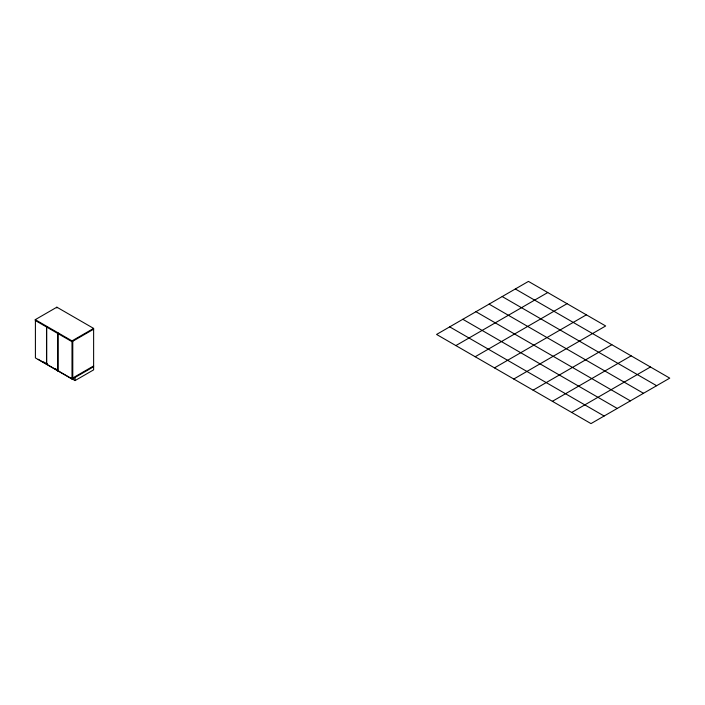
<?xml version="1.0" encoding="UTF-8"?>
<svg xmlns="http://www.w3.org/2000/svg" width="705" height="705" viewBox="0 0 705 705"><rect width="100%" height="100%" fill="white"/><g stroke="black" fill="none" stroke-linecap="round" stroke-linejoin="round"><path stroke-width="1.06" d="M93.624 329.209L72.007 341.687L35.25 320.475L35.25 319.665L56.867 307.186L93.624 328.407L93.624 369.861L75.056 380.585L38.185 359.303M47.217 326.582L46.521 326.979L46.521 364.335L47.217 363.939M58.489 333.086L57.792 333.491L57.792 370.848L58.489 370.442M35.25 319.665L72.007 340.885L93.624 328.407M46.68 327.067L46.68 364.423L47.376 364.027M57.951 333.58L57.951 370.936L58.647 370.53M93.624 365.939L72.774 377.977L72.077 377.58M57.951 370.936L72.007 379.052L72.694 378.647M93.624 366.741L72.774 378.779L72.774 341.246L72.077 340.841M455.871 345.591L547.75 292.54M475.17 356.739L567.058 303.688M494.478 367.878L586.357 314.835M513.778 379.026L605.665 325.974L528.45 281.401L436.571 334.443L590.993 423.599L669.75 378.136L515.329 288.98M533.086 390.165L611.843 344.701M552.385 401.312L631.142 355.84M571.693 412.46L650.451 366.988M502.198 296.558L656.628 385.714M489.076 304.128L643.498 393.293M475.946 311.707L630.376 400.872M462.824 319.286L617.245 408.442M449.693 326.864L604.123 416.02M43.56 361.912L45.446 363.005M54.867 368.442L57.695 370.072M46.521 364.335L35.409 357.92L35.409 320.563M46.68 364.423L57.792 370.848M75.056 377.466L75.056 380.585M72.007 340.885L72.007 379.052M56.867 307.186L56.867 307.988"/></g></svg>
